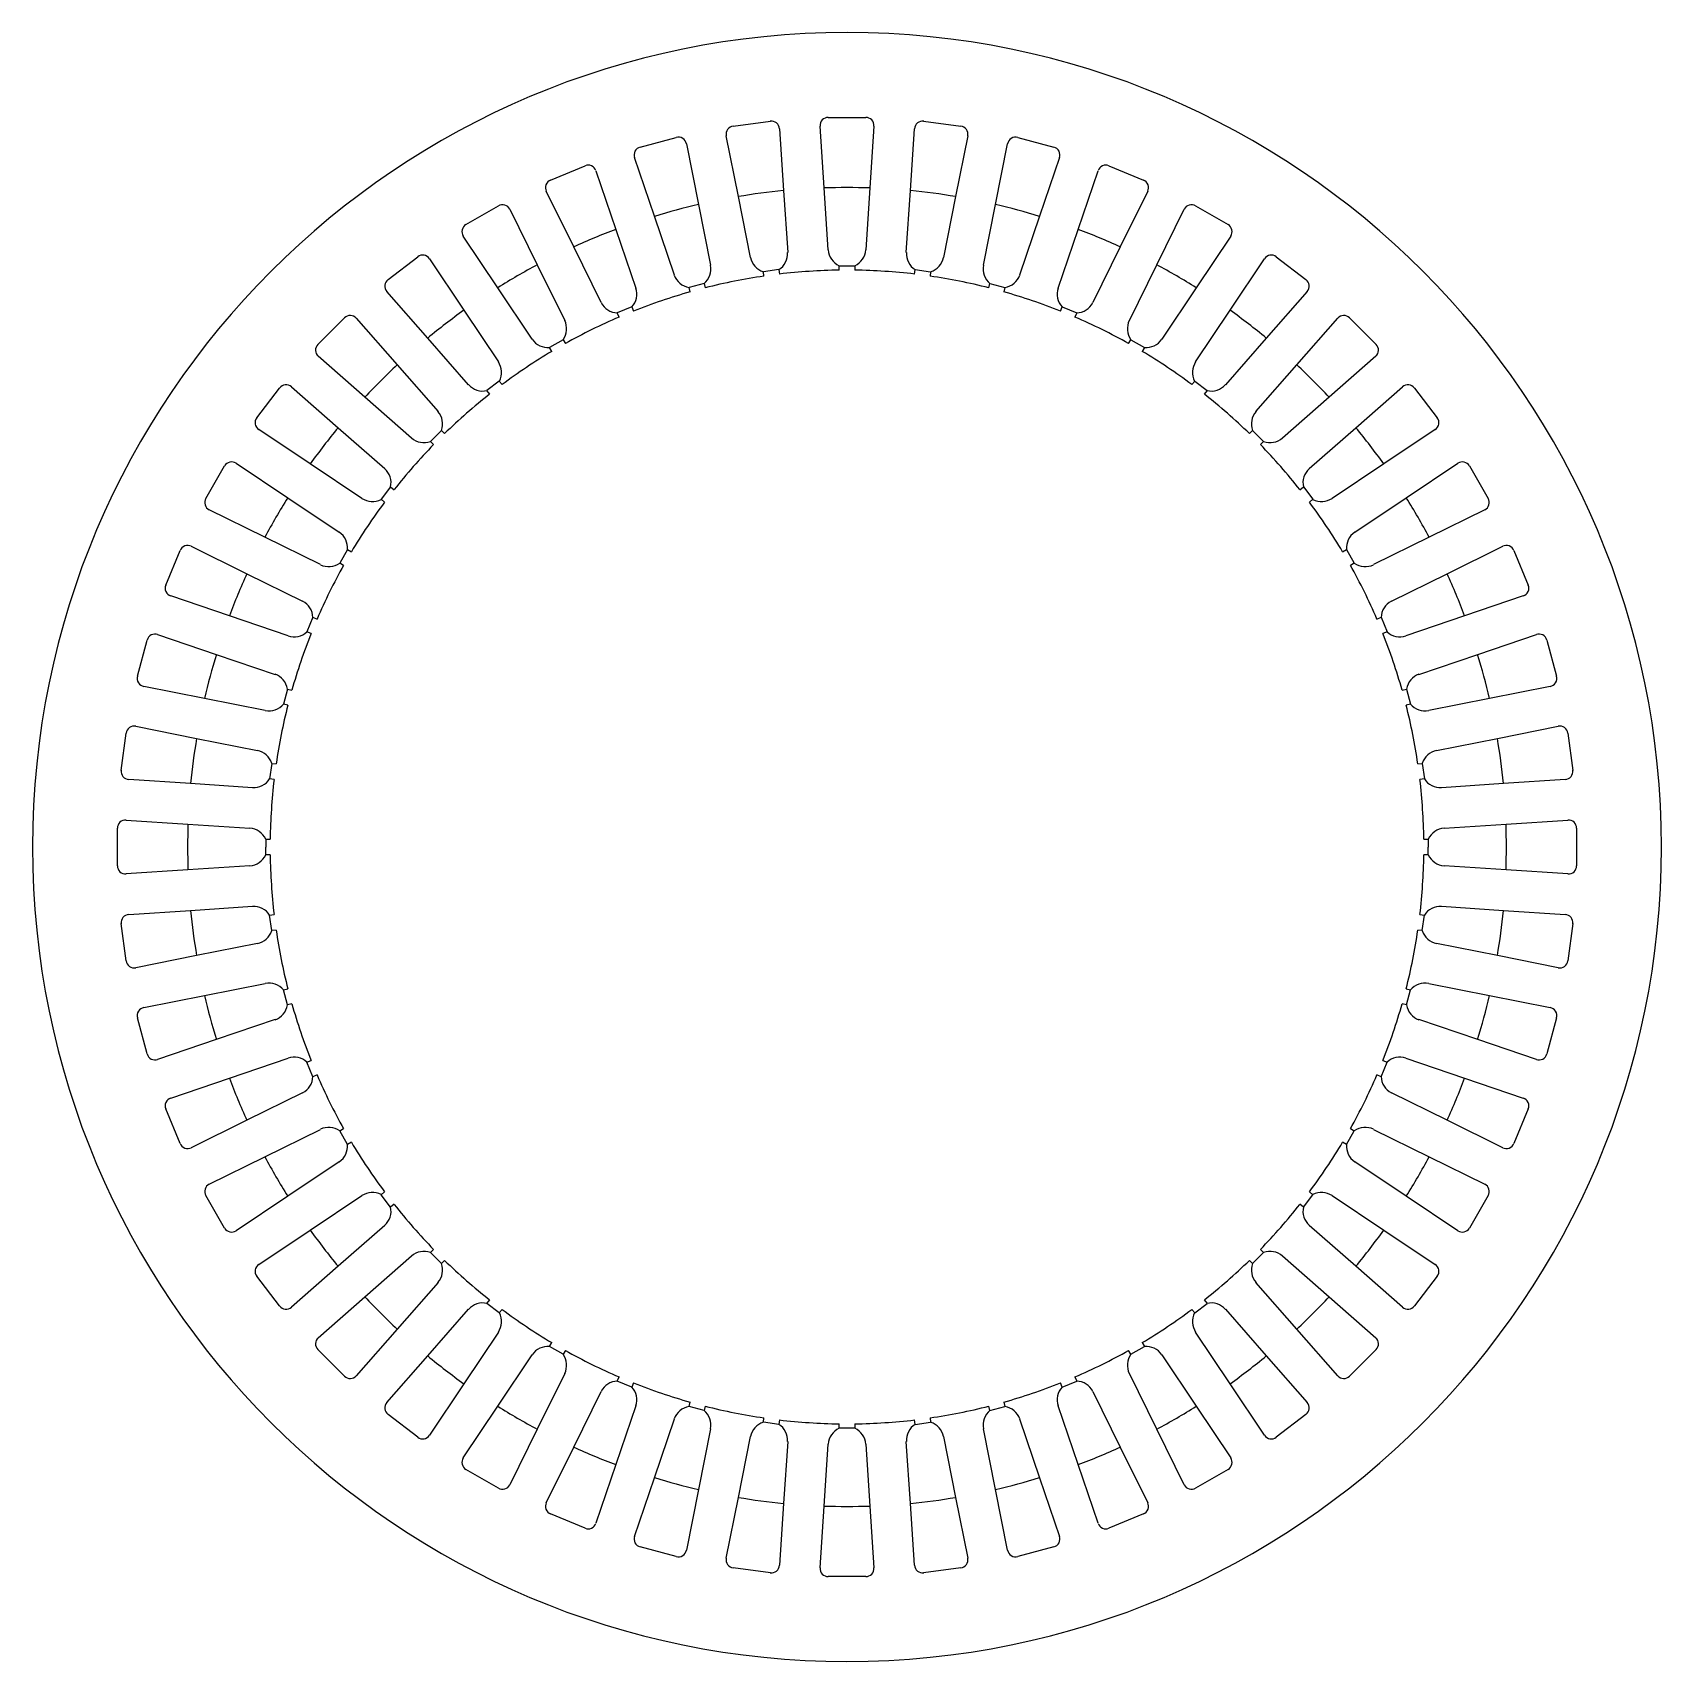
# Model space of a CAD drawing. Extents: x -120 to 120, y -120 to 120.
import ezdxf

# ---------------------------------------------------------------- set-up
doc = ezdxf.new("R2010")
doc.units = 0
doc.layers.add('layer1', color=7, linetype='CONTINUOUS')
doc.layers.add('layer2', color=7, linetype='CONTINUOUS')

msp = doc.modelspace()

# ---------------------------------------------------------------- linework, layer by layer
at = {"layer": 'layer1'}
for radius, start, end in [(120, 90, 270), (120, 270, 90), (97.16, 95.5168, 99.4832), (97.16, 88.0168, 91.9832), (97.16, 80.5168, 84.4832), (97.16, 103.0168, 106.9832), (97.16, 73.0168, 76.9832), (97.16, 110.5168, 114.4832), (97.16, 65.5168, 69.4832), (97.16, 118.0168, 121.9832), (97.16, 58.0168, 61.9832), (97.16, 125.5168, 129.4832), (97.16, 50.5168, 54.4832), (97.16, 133.0168, 136.9832), (97.16, 43.0168, 46.9832), (97.16, 140.5168, 144.4832), (97.16, 35.5168, 39.4832), (97.16, 148.0168, 151.9832), (97.16, 28.0168, 31.9832), (97.16, 155.5168, 159.4832), (97.16, 20.5168, 24.4832), (97.16, 163.0168, 166.9832), (97.16, 13.0168, 16.9832), (97.16, 170.5168, 174.4832), (97.16, 5.5168, 9.4832), (97.16, 178.0168, 181.9832), (97.16, 358.0168, 1.9832), (97.16, 185.5168, 189.4832), (97.16, 350.5168, 354.4832), (97.16, 193.0168, 196.9832), (97.16, 343.0168, 346.9832), (97.16, 200.5168, 204.4832), (97.16, 335.5168, 339.4832), (97.16, 208.0168, 211.9832), (97.16, 328.0168, 331.9832), (97.16, 215.5168, 219.4832), (97.16, 320.5168, 324.4832), (97.16, 223.0168, 226.9832), (97.16, 313.0168, 316.9832), (97.16, 230.5168, 234.4832), (97.16, 305.5168, 309.4832), (97.16, 238.0168, 241.9832), (97.16, 298.0168, 301.9832), (97.16, 245.5168, 249.4832), (97.16, 290.5168, 294.4832), (97.16, 253.0168, 256.9832), (97.16, 283.0168, 286.9832), (97.16, 260.5168, 264.4832), (97.16, 275.5168, 279.4832), (97.16, 268.0168, 271.9832)]:
    msp.add_arc((0, 0), radius, start, end, dxfattribs=at)
at = {"layer": 'layer2'}
for p, q in [((-16.77, 106.22), (-11.29, 106.94)), ((-9.94, 105.83), (-9.34, 96.71)), ((-3.36, 97.11), (-3.96, 106.22)), ((-2.76, 107.5), (0, 107.5)), ((0, 107.5), (2.76, 107.5)), ((3.96, 106.22), (3.36, 97.11)), ((9.34, 96.71), (9.94, 105.83)), ((11.29, 106.94), (16.77, 106.22)), ((-30.49, 103.12), (-25.15, 104.55)), ((-23.67, 103.63), (-21.88, 94.67)), ((-16.01, 95.84), (-17.79, 104.8)), ((17.79, 104.8), (16.01, 95.84)), ((21.88, 94.67), (23.67, 103.63)), ((25.15, 104.55), (30.49, 103.12)), ((-28.38, 92.93), (-31.32, 101.58)), ((31.32, 101.58), (28.38, 92.93)), ((-43.69, 98.26), (-38.59, 100.37)), ((-36.99, 99.65), (-34.05, 91)), ((34.05, 91), (36.99, 99.65)), ((38.59, 100.37), (43.69, 98.26)), ((-40.27, 88.43), (-44.31, 96.62)), ((-9.34, 96.71), (-8.74, 87.6)), ((-2.76, 87.99), (-3.36, 97.11)), ((3.36, 97.11), (2.76, 87.99)), ((8.74, 87.6), (9.34, 96.71)), ((44.31, 96.62), (40.27, 88.43)), ((-56.14, 91.72), (-51.36, 94.48)), ((-49.68, 93.97), (-45.64, 85.78)), ((-21.88, 94.67), (-20.1, 85.71)), ((-14.23, 86.88), (-16.01, 95.84)), ((16.01, 95.84), (14.23, 86.88)), ((20.1, 85.71), (21.88, 94.67)), ((45.64, 85.78), (49.68, 93.97)), ((51.36, 94.48), (56.14, 91.72)), ((-25.44, 84.28), (-28.38, 92.93)), ((28.38, 92.93), (25.44, 84.28)), ((-51.46, 82.41), (-56.54, 90.01)), ((-34.05, 91), (-31.12, 82.35)), ((31.12, 82.35), (34.05, 91)), ((56.54, 90.01), (51.46, 82.41)), ((-67.63, 83.6), (-63.25, 86.97)), ((-61.52, 86.68), (-56.45, 79.09)), ((-36.23, 80.23), (-40.27, 88.43)), ((40.27, 88.43), (36.23, 80.23)), ((56.45, 79.09), (61.52, 86.68)), ((63.25, 86.97), (67.63, 83.6)), ((-45.64, 85.78), (-41.6, 77.58)), ((-10.04, 85.07), (-12.32, 84.77)), ((-12.23, 84.11), (-12.32, 84.77)), ((-10.04, 85.07), (-9.95, 84.42)), ((-1.15, 84.99), (-1.15, 85.65)), ((-1.15, 85.65), (1.15, 85.65)), ((1.15, 85.65), (1.15, 84.99)), ((9.95, 84.42), (10.04, 85.07)), ((10.04, 85.07), (12.32, 84.77)), ((12.32, 84.77), (12.23, 84.11)), ((41.6, 77.58), (45.64, 85.78)), ((-61.78, 74.99), (-67.81, 81.86)), ((-46.39, 74.82), (-51.46, 82.41)), ((-21.06, 83.03), (-23.28, 82.43)), ((-23.11, 81.8), (-23.28, 82.43)), ((-21.06, 83.03), (-20.89, 82.39)), ((20.89, 82.39), (21.06, 83.03)), ((21.06, 83.03), (23.28, 82.43)), ((23.28, 82.43), (23.11, 81.8)), ((51.46, 82.41), (46.39, 74.82)), ((67.81, 81.86), (61.78, 74.99)), ((-31.71, 79.57), (-33.84, 78.69)), ((-31.71, 79.57), (-31.46, 78.96)), ((31.46, 78.96), (31.71, 79.57)), ((31.71, 79.57), (33.84, 78.69)), ((-77.97, 74.06), (-74.06, 77.97)), ((-72.31, 77.91), (-66.29, 71.04)), ((-56.45, 79.09), (-51.37, 71.49)), ((-33.59, 78.08), (-33.84, 78.69)), ((33.84, 78.69), (33.59, 78.08)), ((51.37, 71.49), (56.45, 79.09)), ((66.29, 71.04), (72.31, 77.91)), ((74.06, 77.97), (77.97, 74.06)), ((-55.76, 68.12), (-61.78, 74.99)), ((-41.83, 74.75), (-43.82, 73.6)), ((-41.83, 74.75), (-41.5, 74.18)), ((41.5, 74.18), (41.83, 74.75)), ((41.83, 74.75), (43.82, 73.6)), ((61.78, 74.99), (55.76, 68.12)), ((-71.04, 66.29), (-77.91, 72.31)), ((-43.49, 73.03), (-43.82, 73.6)), ((43.82, 73.6), (43.49, 73.03)), ((77.91, 72.31), (71.04, 66.29)), ((-66.29, 71.04), (-60.26, 64.17)), ((60.26, 64.17), (66.29, 71.04)), ((-86.97, 63.25), (-83.6, 67.63)), ((-81.86, 67.81), (-74.99, 61.78)), ((-51.23, 68.65), (-53.05, 67.25)), ((-52.65, 66.73), (-53.05, 67.25)), ((-51.23, 68.65), (-50.83, 68.13)), ((50.83, 68.13), (51.23, 68.65)), ((51.23, 68.65), (53.05, 67.25)), ((53.05, 67.25), (52.65, 66.73)), ((74.99, 61.78), (81.86, 67.81)), ((83.6, 67.63), (86.97, 63.25)), ((-64.17, 60.26), (-71.04, 66.29)), ((71.04, 66.29), (64.17, 60.26)), ((-79.09, 56.45), (-86.68, 61.52)), ((-74.99, 61.78), (-68.12, 55.76)), ((-59.75, 61.38), (-61.38, 59.75)), ((-59.75, 61.38), (-59.29, 60.91)), ((59.29, 60.91), (59.75, 61.38)), ((59.75, 61.38), (61.38, 59.75)), ((68.12, 55.76), (74.99, 61.78)), ((86.68, 61.52), (79.09, 56.45)), ((-60.91, 59.29), (-61.38, 59.75)), ((61.38, 59.75), (60.91, 59.29)), ((-94.48, 51.36), (-91.72, 56.14)), ((-90.01, 56.54), (-82.41, 51.46)), ((-71.49, 51.37), (-79.09, 56.45)), ((79.09, 56.45), (71.49, 51.37)), ((82.41, 51.46), (90.01, 56.54)), ((91.72, 56.14), (94.48, 51.36)), ((-67.25, 53.05), (-68.65, 51.23)), ((-67.25, 53.05), (-66.73, 52.65)), ((66.73, 52.65), (67.25, 53.05)), ((67.25, 53.05), (68.65, 51.23)), ((-82.41, 51.46), (-74.82, 46.39)), ((-68.13, 50.83), (-68.65, 51.23)), ((68.65, 51.23), (68.13, 50.83)), ((74.82, 46.39), (82.41, 51.46)), ((-85.78, 45.64), (-93.97, 49.68)), ((93.97, 49.68), (85.78, 45.64)), ((-77.58, 41.6), (-85.78, 45.64)), ((85.78, 45.64), (77.58, 41.6)), ((-100.37, 38.59), (-98.26, 43.69)), ((-96.62, 44.31), (-88.43, 40.27)), ((-73.6, 43.82), (-74.75, 41.83)), ((-73.6, 43.82), (-73.03, 43.49)), ((73.03, 43.49), (73.6, 43.82)), ((73.6, 43.82), (74.75, 41.83)), ((88.43, 40.27), (96.62, 44.31)), ((98.26, 43.69), (100.37, 38.59)), ((-74.18, 41.5), (-74.75, 41.83)), ((74.75, 41.83), (74.18, 41.5)), ((-88.43, 40.27), (-80.23, 36.23)), ((80.23, 36.23), (88.43, 40.27)), ((-91, 34.05), (-99.65, 36.99)), ((99.65, 36.99), (91, 34.05)), ((-82.35, 31.12), (-91, 34.05)), ((-78.69, 33.84), (-79.57, 31.71)), ((-78.69, 33.84), (-78.08, 33.59)), ((78.08, 33.59), (78.69, 33.84)), ((78.69, 33.84), (79.57, 31.71)), ((91, 34.05), (82.35, 31.12)), ((-101.58, 31.32), (-92.93, 28.38)), ((-78.96, 31.46), (-79.57, 31.71)), ((79.57, 31.71), (78.96, 31.46)), ((92.93, 28.38), (101.58, 31.32)), ((-104.55, 25.15), (-103.12, 30.49)), ((103.12, 30.49), (104.55, 25.15)), ((-92.93, 28.38), (-84.28, 25.44)), ((84.28, 25.44), (92.93, 28.38)), ((-94.67, 21.88), (-103.63, 23.67)), ((-85.71, 20.1), (-94.67, 21.88)), ((-82.43, 23.28), (-83.03, 21.06)), ((-82.43, 23.28), (-81.8, 23.11)), ((81.8, 23.11), (82.43, 23.28)), ((82.43, 23.28), (83.03, 21.06)), ((94.67, 21.88), (85.71, 20.1)), ((103.63, 23.67), (94.67, 21.88)), ((-82.39, 20.89), (-83.03, 21.06)), ((83.03, 21.06), (82.39, 20.89)), ((-104.8, 17.79), (-95.84, 16.01)), ((95.84, 16.01), (104.8, 17.79)), ((-106.94, 11.29), (-106.22, 16.77)), ((-95.84, 16.01), (-86.88, 14.23)), ((86.88, 14.23), (95.84, 16.01)), ((106.22, 16.77), (106.94, 11.29)), ((-84.77, 12.32), (-85.07, 10.04)), ((-84.77, 12.32), (-84.11, 12.23)), ((84.11, 12.23), (84.77, 12.32)), ((84.77, 12.32), (85.07, 10.04)), ((-96.71, 9.34), (-105.83, 9.94)), ((-84.42, 9.95), (-85.07, 10.04)), ((85.07, 10.04), (84.42, 9.95)), ((105.83, 9.94), (96.71, 9.34)), ((-87.6, 8.74), (-96.71, 9.34)), ((96.71, 9.34), (87.6, 8.74)), ((-107.5, 0), (-107.5, 2.76)), ((-106.22, 3.96), (-97.11, 3.36)), ((-97.11, 3.36), (-87.99, 2.76)), ((87.99, 2.76), (97.11, 3.36)), ((97.11, 3.36), (106.22, 3.96)), ((107.5, 2.76), (107.5, 0)), ((-107.5, -2.76), (-107.5, 0)), ((-85.65, 1.15), (-84.99, 1.15)), ((-85.65, 1.15), (-85.65, 0)), ((-85.65, -1.15), (-85.65, 0)), ((84.99, 1.15), (85.65, 1.15)), ((85.65, 1.15), (85.65, 0)), ((85.65, -1.15), (85.65, 0)), ((107.5, 0), (107.5, -2.76)), ((-84.99, -1.15), (-85.65, -1.15)), ((85.65, -1.15), (84.99, -1.15)), ((-97.11, -3.36), (-106.22, -3.96)), ((-87.99, -2.76), (-97.11, -3.36)), ((97.11, -3.36), (87.99, -2.76)), ((106.22, -3.96), (97.11, -3.36)), ((-105.83, -9.94), (-96.71, -9.34)), ((-96.71, -9.34), (-87.6, -8.74)), ((87.6, -8.74), (96.71, -9.34)), ((96.71, -9.34), (105.83, -9.94)), ((-106.22, -16.77), (-106.94, -11.29)), ((-85.07, -10.04), (-84.42, -9.95)), ((-84.77, -12.32), (-85.07, -10.04)), ((84.42, -9.95), (85.07, -10.04)), ((84.77, -12.32), (85.07, -10.04)), ((106.94, -11.29), (106.22, -16.77)), ((-86.88, -14.23), (-95.84, -16.01)), ((-84.11, -12.23), (-84.77, -12.32)), ((84.77, -12.32), (84.11, -12.23)), ((95.84, -16.01), (86.88, -14.23)), ((-95.84, -16.01), (-104.8, -17.79)), ((104.8, -17.79), (95.84, -16.01)), ((-94.67, -21.88), (-85.71, -20.1)), ((-83.03, -21.06), (-82.39, -20.89)), ((-82.43, -23.28), (-83.03, -21.06)), ((82.39, -20.89), (83.03, -21.06)), ((82.43, -23.28), (83.03, -21.06)), ((85.71, -20.1), (94.67, -21.88)), ((-103.63, -23.67), (-94.67, -21.88)), ((-81.8, -23.11), (-82.43, -23.28)), ((82.43, -23.28), (81.8, -23.11)), ((94.67, -21.88), (103.63, -23.67)), ((-103.12, -30.49), (-104.55, -25.15)), ((-84.28, -25.44), (-92.93, -28.38)), ((92.93, -28.38), (84.28, -25.44)), ((104.55, -25.15), (103.12, -30.49)), ((-92.93, -28.38), (-101.58, -31.32)), ((101.58, -31.32), (92.93, -28.38)), ((-91, -34.05), (-82.35, -31.12)), ((82.35, -31.12), (91, -34.05)), ((-79.57, -31.71), (-78.96, -31.46)), ((-78.69, -33.84), (-79.57, -31.71)), ((-78.08, -33.59), (-78.69, -33.84)), ((78.69, -33.84), (78.08, -33.59)), ((78.69, -33.84), (79.57, -31.71)), ((78.96, -31.46), (79.57, -31.71)), ((-99.65, -36.99), (-91, -34.05)), ((91, -34.05), (99.65, -36.99)), ((-80.23, -36.23), (-88.43, -40.27)), ((88.43, -40.27), (80.23, -36.23)), ((-98.26, -43.69), (-100.37, -38.59)), ((-88.43, -40.27), (-96.62, -44.31)), ((96.62, -44.31), (88.43, -40.27)), ((100.37, -38.59), (98.26, -43.69)), ((-85.78, -45.64), (-77.58, -41.6)), ((-74.75, -41.83), (-74.18, -41.5)), ((-73.6, -43.82), (-74.75, -41.83)), ((73.6, -43.82), (74.75, -41.83)), ((74.18, -41.5), (74.75, -41.83)), ((77.58, -41.6), (85.78, -45.64)), ((-73.03, -43.49), (-73.6, -43.82)), ((73.6, -43.82), (73.03, -43.49)), ((-93.97, -49.68), (-85.78, -45.64)), ((-74.82, -46.39), (-82.41, -51.46)), ((82.41, -51.46), (74.82, -46.39)), ((85.78, -45.64), (93.97, -49.68)), ((-91.72, -56.14), (-94.48, -51.36)), ((-82.41, -51.46), (-90.01, -56.54)), ((-79.09, -56.45), (-71.49, -51.37)), ((-68.65, -51.23), (-68.13, -50.83)), ((-67.25, -53.05), (-68.65, -51.23)), ((-66.73, -52.65), (-67.25, -53.05)), ((67.25, -53.05), (66.73, -52.65)), ((67.25, -53.05), (68.65, -51.23)), ((68.13, -50.83), (68.65, -51.23)), ((71.49, -51.37), (79.09, -56.45)), ((90.01, -56.54), (82.41, -51.46)), ((94.48, -51.36), (91.72, -56.14)), ((-86.68, -61.52), (-79.09, -56.45)), ((-68.12, -55.76), (-74.99, -61.78)), ((74.99, -61.78), (68.12, -55.76)), ((79.09, -56.45), (86.68, -61.52)), ((-61.38, -59.75), (-60.91, -59.29)), ((-59.75, -61.38), (-61.38, -59.75)), ((59.75, -61.38), (61.38, -59.75)), ((60.91, -59.29), (61.38, -59.75)), ((-74.99, -61.78), (-81.86, -67.81)), ((-71.04, -66.29), (-64.17, -60.26)), ((-59.29, -60.91), (-59.75, -61.38)), ((59.75, -61.38), (59.29, -60.91)), ((64.17, -60.26), (71.04, -66.29)), ((81.86, -67.81), (74.99, -61.78)), ((-83.6, -67.63), (-86.97, -63.25)), ((-60.26, -64.17), (-66.29, -71.04)), ((66.29, -71.04), (60.26, -64.17)), ((86.97, -63.25), (83.6, -67.63)), ((-77.91, -72.31), (-71.04, -66.29)), ((-53.05, -67.25), (-52.65, -66.73)), ((52.65, -66.73), (53.05, -67.25)), ((71.04, -66.29), (77.91, -72.31)), ((-61.78, -74.99), (-55.76, -68.12)), ((-51.23, -68.65), (-53.05, -67.25)), ((-50.83, -68.13), (-51.23, -68.65)), ((51.23, -68.65), (50.83, -68.13)), ((51.23, -68.65), (53.05, -67.25)), ((55.76, -68.12), (61.78, -74.99)), ((-66.29, -71.04), (-72.31, -77.91)), ((-51.37, -71.49), (-56.45, -79.09)), ((56.45, -79.09), (51.37, -71.49)), ((72.31, -77.91), (66.29, -71.04)), ((-74.06, -77.97), (-77.97, -74.06)), ((-43.82, -73.6), (-43.49, -73.03)), ((-41.83, -74.75), (-43.82, -73.6)), ((-41.5, -74.18), (-41.83, -74.75)), ((41.83, -74.75), (41.5, -74.18)), ((41.83, -74.75), (43.82, -73.6)), ((43.49, -73.03), (43.82, -73.6)), ((77.97, -74.06), (74.06, -77.97)), ((-67.81, -81.86), (-61.78, -74.99)), ((-51.46, -82.41), (-46.39, -74.82)), ((46.39, -74.82), (51.46, -82.41)), ((61.78, -74.99), (67.81, -81.86)), ((-56.45, -79.09), (-61.52, -86.68)), ((-41.6, -77.58), (-45.64, -85.78)), ((-33.84, -78.69), (-33.59, -78.08)), ((-31.71, -79.57), (-33.84, -78.69)), ((-31.46, -78.96), (-31.71, -79.57)), ((31.71, -79.57), (31.46, -78.96)), ((31.71, -79.57), (33.84, -78.69)), ((33.59, -78.08), (33.84, -78.69)), ((45.64, -85.78), (41.6, -77.58)), ((61.52, -86.68), (56.45, -79.09)), ((-40.27, -88.43), (-36.23, -80.23)), ((36.23, -80.23), (40.27, -88.43)), ((-63.25, -86.97), (-67.63, -83.6)), ((-56.54, -90.01), (-51.46, -82.41)), ((-31.12, -82.35), (-34.05, -91)), ((-23.28, -82.43), (-23.11, -81.8)), ((-21.06, -83.03), (-23.28, -82.43)), ((-20.89, -82.39), (-21.06, -83.03)), ((21.06, -83.03), (20.89, -82.39)), ((21.06, -83.03), (23.28, -82.43)), ((23.11, -81.8), (23.28, -82.43)), ((34.05, -91), (31.12, -82.35)), ((51.46, -82.41), (56.54, -90.01)), ((67.63, -83.6), (63.25, -86.97)), ((-45.64, -85.78), (-49.68, -93.97)), ((-28.38, -92.93), (-25.44, -84.28)), ((-20.1, -85.71), (-21.88, -94.67)), ((-12.32, -84.77), (-12.23, -84.11)), ((-10.04, -85.07), (-12.32, -84.77)), ((-9.95, -84.42), (-10.04, -85.07)), ((-1.15, -85.65), (-1.15, -84.99)), ((1.15, -85.65), (-1.15, -85.65)), ((1.15, -84.99), (1.15, -85.65)), ((10.04, -85.07), (9.95, -84.42)), ((10.04, -85.07), (12.32, -84.77)), ((12.23, -84.11), (12.32, -84.77)), ((21.88, -94.67), (20.1, -85.71)), ((25.44, -84.28), (28.38, -92.93)), ((49.68, -93.97), (45.64, -85.78)), ((-44.31, -96.62), (-40.27, -88.43)), ((-16.01, -95.84), (-14.23, -86.88)), ((-8.74, -87.6), (-9.34, -96.71)), ((-3.36, -97.11), (-2.76, -87.99)), ((2.76, -87.99), (3.36, -97.11)), ((9.34, -96.71), (8.74, -87.6)), ((14.23, -86.88), (16.01, -95.84)), ((40.27, -88.43), (44.31, -96.62)), ((-34.05, -91), (-36.99, -99.65)), ((36.99, -99.65), (34.05, -91)), ((-51.36, -94.48), (-56.14, -91.72)), ((-31.32, -101.58), (-28.38, -92.93)), ((28.38, -92.93), (31.32, -101.58)), ((56.14, -91.72), (51.36, -94.48)), ((-21.88, -94.67), (-23.67, -103.63)), ((-17.79, -104.8), (-16.01, -95.84)), ((16.01, -95.84), (17.79, -104.8)), ((23.67, -103.63), (21.88, -94.67)), ((-38.59, -100.37), (-43.69, -98.26)), ((-9.34, -96.71), (-9.94, -105.83)), ((-3.96, -106.22), (-3.36, -97.11)), ((3.36, -97.11), (3.96, -106.22)), ((9.94, -105.83), (9.34, -96.71)), ((43.69, -98.26), (38.59, -100.37)), ((-25.15, -104.55), (-30.49, -103.12)), ((30.49, -103.12), (25.15, -104.55)), ((-11.29, -106.94), (-16.77, -106.22)), ((0, -107.5), (-2.76, -107.5)), ((2.76, -107.5), (0, -107.5)), ((16.77, -106.22), (11.29, -106.94))]:
    msp.add_line(p, q, dxfattribs=at)
for centre, radius, start, end in [((-16.61, 105.03), 1.2, 97.5, 191.25), ((-11.14, 105.75), 1.2, 3.75, 97.5), ((-2.76, 106.3), 1.2, 90, 183.75), ((2.76, 106.3), 1.2, 356.25, 90), ((11.14, 105.75), 1.2, 82.5, 176.25), ((16.61, 105.03), 1.2, 348.75, 82.5), ((-24.84, 103.39), 1.2, 11.25, 105), ((24.84, 103.39), 1.2, 75, 168.75), ((-30.18, 101.96), 1.2, 105, 198.75), ((30.18, 101.96), 1.2, 341.25, 75), ((-38.13, 99.27), 1.2, 18.75, 112.5), ((38.13, 99.27), 1.2, 67.5, 161.25), ((-43.23, 97.15), 1.2, 112.5, 206.25), ((43.23, 97.15), 1.2, 333.75, 67.5), ((-50.76, 93.44), 1.2, 26.25, 120), ((50.76, 93.44), 1.2, 60, 153.75), ((-55.54, 90.68), 1.2, 120, 213.75), ((55.54, 90.68), 1.2, 326.25, 60), ((-62.52, 86.02), 1.2, 33.75, 127.5), ((-11.51, 87.42), 2.77, 191.25, 252.9915), ((-11.51, 87.42), 2.77, 302.0085, 3.75), ((0, 88.17), 2.77, 183.75, 245.4915), ((0, 88.17), 2.77, 294.5085, 356.25), ((11.51, 87.42), 2.77, 176.25, 237.9915), ((11.51, 87.42), 2.77, 287.0085, 348.75), ((62.52, 86.02), 1.2, 52.5, 146.25), ((-22.82, 85.17), 2.77, 198.75, 260.4915), ((-22.82, 85.17), 2.77, 309.5085, 11.25), ((0, 0), 85, 98.2752, 104.2248), ((0, 0), 85, 90.7752, 96.7248), ((0, 0), 85, 83.2752, 89.2248), ((0, 0), 85, 75.7752, 81.7248), ((22.82, 85.17), 2.77, 168.75, 230.4915), ((22.82, 85.17), 2.77, 279.5085, 341.25), ((-66.9, 82.65), 1.2, 127.5, 221.25), ((-33.74, 81.46), 2.77, 317.0085, 18.75), ((0, 0), 85, 105.7752, 111.7248), ((0, 0), 85, 68.2752, 74.2248), ((33.74, 81.46), 2.77, 161.25, 222.9915), ((66.9, 82.65), 1.2, 318.75, 52.5), ((-33.74, 81.46), 2.77, 206.25, 267.9915), ((33.74, 81.46), 2.77, 272.0085, 333.75), ((-73.21, 77.12), 1.2, 41.25, 135), ((-44.08, 76.36), 2.77, 324.5085, 26.25), ((0, 0), 85, 113.2752, 119.2248), ((0, 0), 85, 60.7752, 66.7248), ((44.08, 76.36), 2.77, 153.75, 215.4915), ((73.21, 77.12), 1.2, 45, 138.75), ((-44.09, 76.36), 2.77, 213.75, 275.4915), ((44.09, 76.36), 2.77, 264.5085, 326.25), ((-77.12, 73.21), 1.2, 135, 228.75), ((0, 0), 85, 120.7752, 126.7248), ((0, 0), 85, 53.2752, 59.2248), ((77.12, 73.21), 1.2, 311.25, 45), ((-53.67, 69.95), 2.77, 332.0085, 33.75), ((53.67, 69.95), 2.77, 146.25, 207.9915), ((-82.65, 66.9), 1.2, 48.75, 142.5), ((-53.68, 69.95), 2.77, 221.25, 282.9915), ((53.68, 69.95), 2.77, 257.0085, 318.75), ((82.65, 66.9), 1.2, 37.5, 131.25), ((0, 0), 85, 128.2752, 134.2248), ((0, 0), 85, 45.7752, 51.7248), ((-86.02, 62.52), 1.2, 142.5, 236.25), ((-62.35, 62.35), 2.77, 339.5085, 41.25), ((62.35, 62.35), 2.77, 138.75, 200.4915), ((86.02, 62.52), 1.2, 303.75, 37.5), ((-62.35, 62.35), 2.77, 228.75, 290.4915), ((62.35, 62.35), 2.77, 249.5085, 311.25), ((0, 0), 85, 135.7752, 141.7248), ((0, 0), 85, 38.2752, 44.2248), ((-90.68, 55.54), 1.2, 56.25, 150), ((-69.95, 53.68), 2.77, 347.0085, 48.75), ((69.95, 53.68), 2.77, 131.25, 192.9915), ((90.68, 55.54), 1.2, 30, 123.75), ((-93.44, 50.76), 1.2, 150, 243.75), ((0, 0), 85, 143.2752, 149.2248), ((-69.95, 53.67), 2.77, 236.25, 297.9915), ((0, 0), 85, 30.7752, 36.7248), ((69.95, 53.67), 2.77, 242.0085, 303.75), ((93.44, 50.76), 1.2, 296.25, 30), ((-76.36, 44.09), 2.77, 354.5085, 56.25), ((76.36, 44.09), 2.77, 123.75, 185.4915), ((-97.15, 43.23), 1.2, 63.75, 157.5), ((97.15, 43.23), 1.2, 22.5, 116.25), ((0, 0), 85, 150.7752, 156.7248), ((-76.36, 44.08), 2.77, 243.75, 305.4915), ((0, 0), 85, 23.2752, 29.2248), ((76.36, 44.08), 2.77, 234.5085, 296.25), ((-99.27, 38.13), 1.2, 157.5, 251.25), ((99.27, 38.13), 1.2, 288.75, 22.5), ((-81.46, 33.74), 2.77, 2.0085, 63.75), ((81.46, 33.74), 2.77, 116.25, 177.9915), ((-101.96, 30.18), 1.2, 71.25, 165), ((-81.46, 33.74), 2.77, 251.25, 312.9915), ((0, 0), 85, 158.2752, 164.2248), ((0, 0), 85, 15.7752, 21.7248), ((81.46, 33.74), 2.77, 227.0085, 288.75), ((101.96, 30.18), 1.2, 15, 108.75), ((-103.39, 24.84), 1.2, 165, 258.75), ((-85.17, 22.82), 2.77, 9.5085, 71.25), ((85.17, 22.82), 2.77, 108.75, 170.4915), ((103.39, 24.84), 1.2, 281.25, 15), ((-85.17, 22.82), 2.77, 258.75, 320.4915), ((0, 0), 85, 165.7752, 171.7248), ((0, 0), 85, 8.2752, 14.2248), ((85.17, 22.82), 2.77, 219.5085, 281.25), ((-105.03, 16.61), 1.2, 78.75, 172.5), ((105.03, 16.61), 1.2, 7.5, 101.25), ((-87.42, 11.51), 2.77, 17.0085, 78.75), ((87.42, 11.51), 2.77, 101.25, 162.9915), ((-105.75, 11.14), 1.2, 172.5, 266.25), ((-87.42, 11.51), 2.77, 266.25, 327.9915), ((0, 0), 85, 173.2752, 179.2248), ((0, 0), 85, 0.7752, 6.7248), ((87.42, 11.51), 2.77, 212.0085, 273.75), ((105.75, 11.14), 1.2, 273.75, 7.5), ((-106.3, 2.76), 1.2, 86.25, 180), ((-88.17, 0), 2.77, 24.5085, 86.25), ((88.17, 0), 2.77, 93.75, 155.4915), ((106.3, 2.76), 1.2, 360, 93.75), ((-88.17, 0), 2.77, 273.75, 335.4915), ((0, 0), 85, 180.7752, 186.7248), ((0, 0), 85, 353.2752, 359.2248), ((88.17, 0), 2.77, 204.5085, 266.25), ((-106.3, -2.76), 1.2, 180, 273.75), ((106.3, -2.76), 1.2, 266.25, 0), ((-87.42, -11.51), 2.77, 32.0085, 93.75), ((87.42, -11.51), 2.77, 86.25, 147.9915), ((-105.75, -11.14), 1.2, 93.75, 187.5), ((105.75, -11.14), 1.2, 352.5, 86.25), ((-87.42, -11.51), 2.77, 281.25, 342.9915), ((0, 0), 85, 188.2752, 194.2248), ((0, 0), 85, 345.7752, 351.7248), ((87.42, -11.51), 2.77, 197.0085, 258.75), ((-105.03, -16.61), 1.2, 187.5, 281.25), ((105.03, -16.61), 1.2, 258.75, 352.5), ((-85.17, -22.82), 2.77, 39.5085, 101.25), ((85.17, -22.82), 2.77, 78.75, 140.4915), ((-103.39, -24.84), 1.2, 101.25, 195), ((-85.17, -22.82), 2.77, 288.75, 350.4915), ((0, 0), 85, 195.7752, 201.7248), ((0, 0), 85, 338.2752, 344.2248), ((85.17, -22.82), 2.77, 189.5085, 251.25), ((103.39, -24.84), 1.2, 345, 78.75), ((-101.96, -30.18), 1.2, 195, 288.75), ((-81.46, -33.74), 2.77, 47.0085, 108.75), ((81.46, -33.74), 2.77, 71.25, 132.9915), ((101.96, -30.18), 1.2, 251.25, 345), ((0, 0), 85, 203.2752, 209.2248), ((0, 0), 85, 330.7752, 336.7248), ((-81.46, -33.74), 2.77, 296.25, 357.9915), ((81.46, -33.74), 2.77, 182.0085, 243.75), ((-99.27, -38.13), 1.2, 108.75, 202.5), ((99.27, -38.13), 1.2, 337.5, 71.25), ((-76.36, -44.08), 2.77, 54.5085, 116.25), ((76.36, -44.08), 2.77, 63.75, 125.4915), ((-97.15, -43.23), 1.2, 202.5, 296.25), ((-76.36, -44.09), 2.77, 303.75, 5.4915), ((0, 0), 85, 210.7752, 216.7248), ((0, 0), 85, 323.2752, 329.2248), ((76.36, -44.09), 2.77, 174.5085, 236.25), ((97.15, -43.23), 1.2, 243.75, 337.5), ((-93.44, -50.76), 1.2, 116.25, 210), ((93.44, -50.76), 1.2, 330, 63.75), ((-69.95, -53.67), 2.77, 62.0085, 123.75), ((0, 0), 85, 218.2752, 224.2248), ((0, 0), 85, 315.7752, 321.7248), ((69.95, -53.67), 2.77, 56.25, 117.9915), ((-69.95, -53.68), 2.77, 311.25, 12.9915), ((69.95, -53.68), 2.77, 167.0085, 228.75), ((-90.68, -55.54), 1.2, 210, 303.75), ((90.68, -55.54), 1.2, 236.25, 330), ((-62.35, -62.35), 2.77, 69.5085, 131.25), ((62.35, -62.35), 2.77, 48.75, 110.4915), ((-86.02, -62.52), 1.2, 123.75, 217.5), ((-62.35, -62.35), 2.77, 318.75, 20.4915), ((0, 0), 85, 225.7752, 231.7248), ((0, 0), 85, 308.2752, 314.2248), ((62.35, -62.35), 2.77, 159.5085, 221.25), ((86.02, -62.52), 1.2, 322.5, 56.25), ((-53.68, -69.95), 2.77, 77.0085, 138.75), ((53.68, -69.95), 2.77, 41.25, 102.9915), ((-82.65, -66.9), 1.2, 217.5, 311.25), ((-53.67, -69.95), 2.77, 326.25, 27.9915), ((0, 0), 85, 233.2752, 239.2248), ((0, 0), 85, 300.7752, 306.7248), ((53.67, -69.95), 2.77, 152.0085, 213.75), ((82.65, -66.9), 1.2, 228.75, 322.5), ((-77.12, -73.21), 1.2, 131.25, 225), ((-44.09, -76.36), 2.77, 84.5085, 146.25), ((0, 0), 85, 240.7752, 246.7248), ((0, 0), 85, 293.2752, 299.2248), ((44.09, -76.36), 2.77, 33.75, 95.4915), ((77.12, -73.21), 1.2, 315, 48.75), ((-44.08, -76.36), 2.77, 333.75, 35.4915), ((44.08, -76.36), 2.77, 144.5085, 206.25), ((-73.21, -77.12), 1.2, 225, 318.75), ((-33.74, -81.46), 2.77, 92.0085, 153.75), ((0, 0), 85, 248.2752, 254.2248), ((0, 0), 85, 285.7752, 291.7248), ((33.74, -81.46), 2.77, 26.25, 87.9915), ((73.21, -77.12), 1.2, 221.25, 315), ((-33.74, -81.46), 2.77, 341.25, 42.9915), ((33.74, -81.46), 2.77, 137.0085, 198.75), ((-66.9, -82.65), 1.2, 138.75, 232.5), ((-22.82, -85.17), 2.77, 99.5085, 161.25), ((-22.82, -85.17), 2.77, 348.75, 50.4915), ((0, 0), 85, 255.7752, 261.7248), ((0, 0), 85, 278.2752, 284.2248), ((22.82, -85.17), 2.77, 129.5085, 191.25), ((22.82, -85.17), 2.77, 18.75, 80.4915), ((66.9, -82.65), 1.2, 307.5, 41.25), ((-11.51, -87.42), 2.77, 107.0085, 168.75), ((-11.51, -87.42), 2.77, 356.25, 57.9915), ((0, 0), 85, 263.2752, 269.2248), ((0, -88.17), 2.77, 114.5085, 176.25), ((0, 0), 85, 270.7752, 276.7248), ((0, -88.17), 2.77, 3.75, 65.4915), ((11.51, -87.42), 2.77, 122.0085, 183.75), ((11.51, -87.42), 2.77, 11.25, 72.9915), ((-62.52, -86.02), 1.2, 232.5, 326.25), ((62.52, -86.02), 1.2, 213.75, 307.5), ((-55.54, -90.68), 1.2, 146.25, 240), ((55.54, -90.68), 1.2, 300, 33.75), ((-50.76, -93.44), 1.2, 240, 333.75), ((50.76, -93.44), 1.2, 206.25, 300), ((-43.23, -97.15), 1.2, 153.75, 247.5), ((43.23, -97.15), 1.2, 292.5, 26.25), ((-38.13, -99.27), 1.2, 247.5, 341.25), ((38.13, -99.27), 1.2, 198.75, 292.5), ((-30.18, -101.96), 1.2, 161.25, 255), ((30.18, -101.96), 1.2, 285, 18.75), ((-24.84, -103.39), 1.2, 255, 348.75), ((-16.61, -105.03), 1.2, 168.75, 262.5), ((16.61, -105.03), 1.2, 277.5, 11.25), ((24.84, -103.39), 1.2, 191.25, 285), ((-11.14, -105.75), 1.2, 262.5, 356.25), ((-2.76, -106.3), 1.2, 176.25, 270), ((2.76, -106.3), 1.2, 270, 3.75), ((11.14, -105.75), 1.2, 183.75, 277.5)]:
    msp.add_arc(centre, radius, start, end, dxfattribs=at)

doc.saveas('drawing.dxf')
